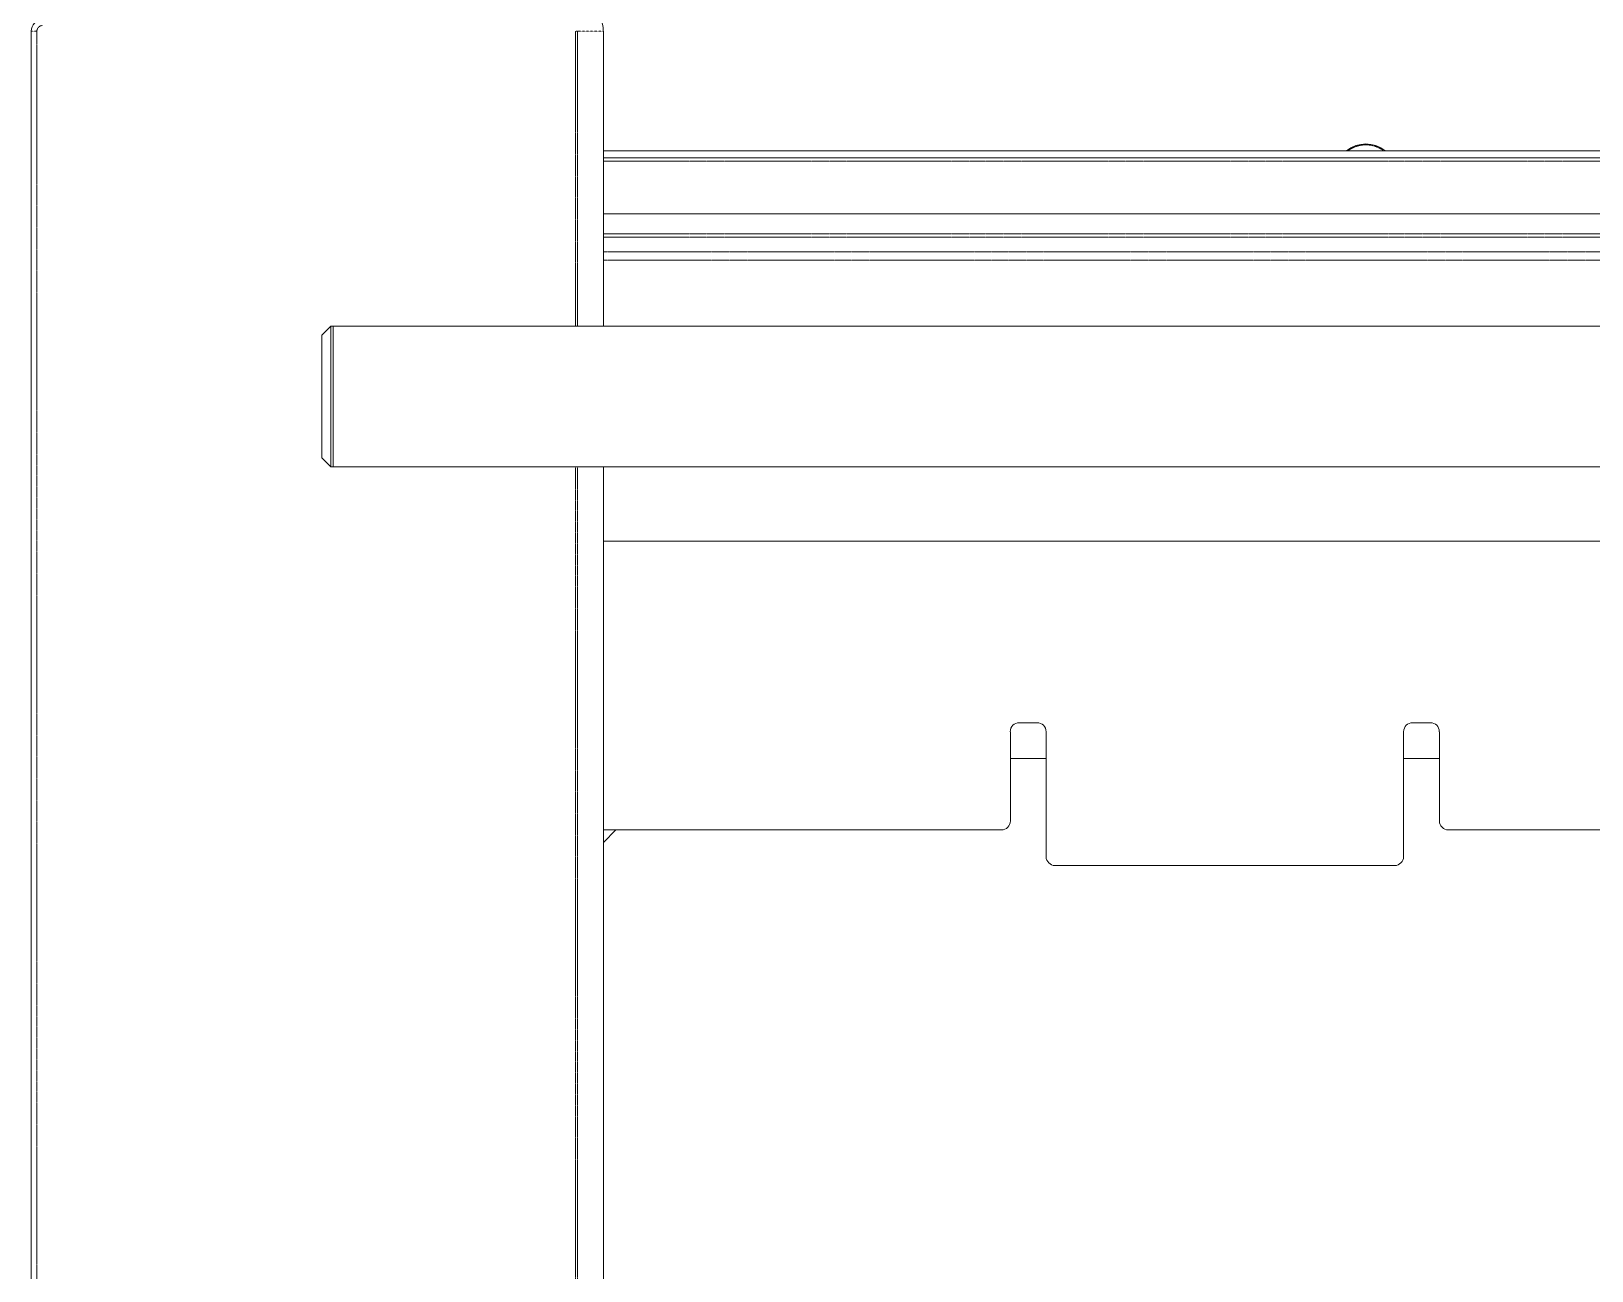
# Model space of a CAD drawing. Header units: millimetres. Extents: x 60499 to 556746, y 248297 to 497145.
# Drawn here: x 261713 to 273810, y 343822 to 353435 of the extents above; entities that cross this region are included whole.
import ezdxf

# ---------------------------------------------------------------- set-up
doc = ezdxf.new("R2010")
doc.units = ezdxf.units.MM
doc.linetypes.add('PHANTOM', pattern=[20, 10, -2, 2, -2, 2, -2])

msp = doc.modelspace()

# ---------------------------------------------------------------- linework, layer by layer
at = {"color": 7, "lineweight": 13, "ltscale": 0.03937}
for p, q in [((261713, 353435), (261713, 329917)), ((266148, 351148), (266148, 353435)), ((266148, 352507), (290259, 352507)), ((266148, 352454), (290259, 352454)), ((266148, 352019), (290259, 352019)), ((264054, 351148), (292286, 351148)), ((264054, 350057), (292286, 350057)), ((266148, 334344), (266148, 350057)), ((290259, 349481), (266148, 349481)), ((269233, 347241), (266148, 347241)), ((275884, 347241), (272698, 347241)), ((272281, 346965), (269650, 346965))]:
    msp.add_line(p, q, dxfattribs=at)
at = {"color": 7, "linetype": 'PHANTOM', "lineweight": 13, "ltscale": 0.001}
msp.add_line((261758, 353435), (261713, 353435), dxfattribs=at)
at = {"color": 7, "linetype": 'PHANTOM', "lineweight": 13, "ltscale": 0.03937}
for p, q in [((261758, 353435), (261758, 329917)), ((265931, 351148), (265931, 353435)), ((265948, 351148), (265948, 353435)), ((290259, 352427), (266148, 352427)), ((290259, 351863), (266148, 351863)), ((290259, 351839), (266148, 351839)), ((266148, 351725), (290259, 351725)), ((266148, 351660), (290259, 351660)), ((265931, 334097), (265931, 350057)), ((265948, 334097), (265948, 350057))]:
    msp.add_line(p, q, dxfattribs=at)
at = {"color": 7, "linetype": 'PHANTOM', "lineweight": 13, "ltscale": 0.000382701}
msp.add_line((265931, 353435), (265948, 353435), dxfattribs=at)
at = {"color": 7, "linetype": 'PHANTOM', "lineweight": 13, "ltscale": 0.004504}
msp.add_line((266148, 353435), (265948, 353435), dxfattribs=at)
at = {"color": 7, "lineweight": 13, "ltscale": 0.002227}
for p, q in [((263967, 351078), (264036, 351148)), ((263967, 350127), (264036, 350057))]:
    msp.add_line(p, q, dxfattribs=at)
at = {"color": 7, "lineweight": 13, "ltscale": 0.010728}
for p, q in [((263967, 351078), (263967, 350603)), ((263967, 350603), (263967, 350127))]:
    msp.add_line(p, q, dxfattribs=at)
at = {"color": 7, "lineweight": 13, "ltscale": 0.012303}
for p, q in [((264036, 351148), (264036, 350603)), ((264054, 350603), (264054, 351148)), ((264054, 351148), (264054, 350603)), ((264036, 350603), (264036, 350057)), ((264054, 350057), (264054, 350603)), ((264054, 350603), (264054, 350057))]:
    msp.add_line(p, q, dxfattribs=at)
at = {"color": 7, "lineweight": 13, "ltscale": 0.000393695}
for p, q in [((264054, 351148), (264036, 351148)), ((264054, 350057), (264036, 350057))]:
    msp.add_line(p, q, dxfattribs=at)
at = {"color": 7, "lineweight": 13, "ltscale": 0.0031}
for p, q in [((269372, 348073), (269510, 348073)), ((272421, 348073), (272558, 348073))]:
    msp.add_line(p, q, dxfattribs=at)
at = {"color": 7, "lineweight": 13, "ltscale": 0.009425}
for p, q in [((269303, 347585), (269303, 348003)), ((272628, 348003), (272628, 347585))]:
    msp.add_line(p, q, dxfattribs=at)
at = {"color": 7, "lineweight": 13, "ltscale": 0.002775}
for p, q in [((269580, 348003), (269580, 347880)), ((272351, 347880), (272351, 348003))]:
    msp.add_line(p, q, dxfattribs=at)
at = {"color": 7, "lineweight": 13, "ltscale": 0.00625}
for p, q in [((269303, 347795), (269580, 347795)), ((272351, 347795), (272628, 347795))]:
    msp.add_line(p, q, dxfattribs=at)
at = {"color": 7, "lineweight": 13, "ltscale": 0.001744}
for p, q in [((269580, 347880), (269580, 347802)), ((272351, 347880), (272351, 347802))]:
    msp.add_line(p, q, dxfattribs=at)
at = {"color": 7, "lineweight": 13, "ltscale": 0.00215}
for p, q in [((269580, 347802), (269580, 347707)), ((272351, 347707), (272351, 347802))]:
    msp.add_line(p, q, dxfattribs=at)
at = {"color": 7, "lineweight": 13, "ltscale": 0.001903}
for p, q in [((269580, 347623), (269580, 347707)), ((272351, 347623), (272351, 347707))]:
    msp.add_line(p, q, dxfattribs=at)
at = {"color": 7, "lineweight": 13, "ltscale": 9.68993e-05}
for p, q in [((269303, 347580), (269303, 347585)), ((272628, 347585), (272628, 347580))]:
    msp.add_line(p, q, dxfattribs=at)
at = {"color": 7, "lineweight": 13, "ltscale": 0.006071}
for p, q in [((269303, 347580), (269303, 347311)), ((272628, 347580), (272628, 347311))]:
    msp.add_line(p, q, dxfattribs=at)
at = {"color": 7, "lineweight": 13, "ltscale": 0.01325}
for p, q in [((269580, 347035), (269580, 347623)), ((272351, 347623), (272351, 347035))]:
    msp.add_line(p, q, dxfattribs=at)
at = {"color": 7, "lineweight": 13, "ltscale": 0.003138}
msp.add_line((266246, 347241), (266148, 347143), dxfattribs=at)
at = {"color": 7, "lineweight": 13, "ltscale": 0.03937}
for centre, radius, start, end in [((261802, 353435), 88.7, 90, 180), ((272058, 352325), 236, 50.6121, 129.3877), ((269372, 348003), 69.8, 90, 180), ((269510, 348003), 69.8, 0, 90), ((272421, 348003), 69.8, 90, 180), ((272558, 348003), 69.8, 0, 90), ((269233, 347311), 69.8, 270, 360), ((272698, 347311), 69.8, 180, 270), ((269650, 347035), 69.8, 180, 270), ((272281, 347035), 69.8, 270, 360)]:
    msp.add_arc(centre, radius, start, end, dxfattribs=at)
at = {"color": 7, "linetype": 'PHANTOM', "lineweight": 13, "ltscale": 0.03937}
for centre, radius, start, end in [((261802, 353435), 44.3, 90, 180), ((272058, 352325), 229, 52.5147, 127.4851)]:
    msp.add_arc(centre, radius, start, end, dxfattribs=at)
at = {"color": 7, "lineweight": 13, "ltscale": 0.03937}
msp.add_ellipse((266114, 353435), major_axis=(0, -88.7), ratio=0.382683, start_param=1.570796, end_param=2.865394, dxfattribs=at)

doc.saveas('drawing.dxf')
